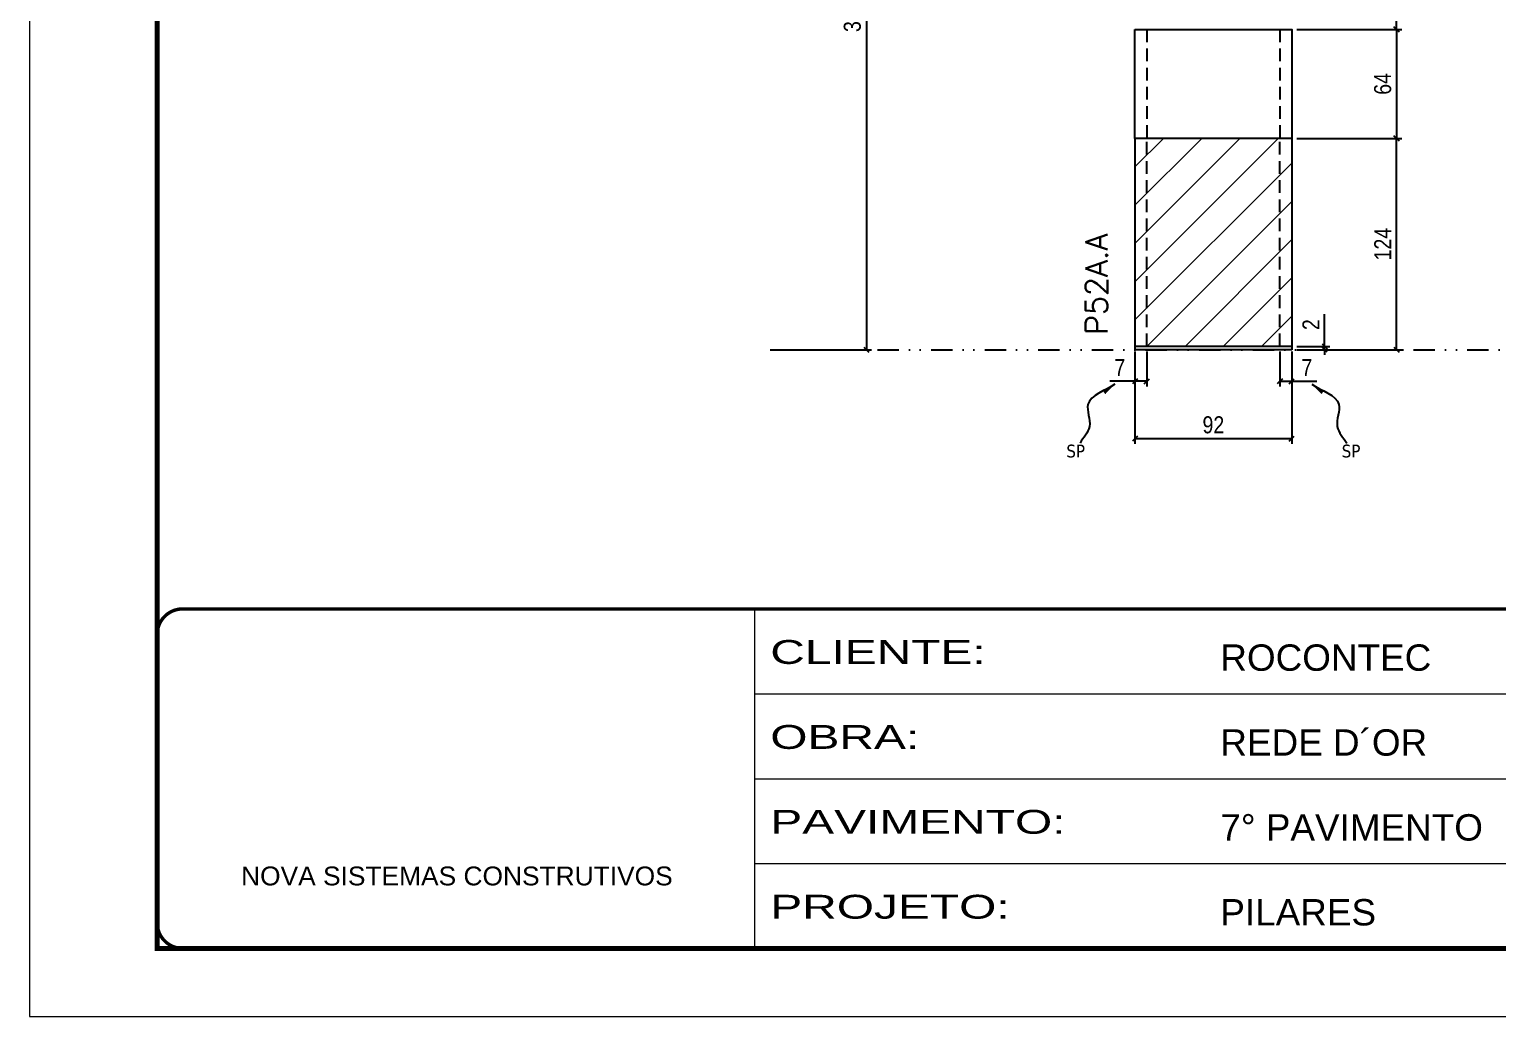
# Model space of a CAD drawing. Extents: x 28748 to 35002, y 14885 to 43501.
# Drawn here: x 30333 to 31195, y 33262 to 33841 of the extents above; entities that cross this region are included whole.
import ezdxf

# ---------------------------------------------------------------- set-up
doc = ezdxf.new("R2010")
doc.units = 0
for name, pattern in [('CONTINUO', [0]), ('DASHED', [0.75, 0.5, -0.25]), ('DIVIDE2', [0.625, 0.25, -0.125, 0, -0.125, 0, -0.125]), ('HIDDEN', [0.375, 0.25, -0.125])]:
    doc.linetypes.add(name, pattern=pattern)
for name, color, linetype in [('COTA', 241, 'Continuous'), ('Nível', 160, 'Continuous'), ('Painéis', 200, 'Continuous'), ('Romaneio', 10, 'Continuous'), ('Sarrafo de Pressão', 42, 'HIDDEN'), ('texto', 7, 'Continuous')]:
    doc.layers.add(name, color=color, linetype=linetype)
for name, color, linetype, lineweight in [('Folhas', 255, 'Continuous', 9), ('Hachura', 251, 'Continuous', 9), ('SARRAFO DE PRESSAO', 251, 'DASHED', 9), ('Texto Seção', 7, 'Continuous', 15)]:
    doc.layers.add(name, color=color, linetype=linetype, lineweight=lineweight)
doc.styles.add('ARIAL', font='arial.ttf')
doc.styles.add('COTA TECNICA', font='techl___.ttf', dxfattribs={"height": 10})
doc.styles.add('COTA TECNICA-50', font='techl___.ttf', dxfattribs={"height": 10})
doc.styles.add('REGUA-120', font='ROMANS.shx', dxfattribs={"height": 15})
doc.styles.get("Standard").update_dxf_attribs({"font": 'arial.ttf'})
doc.styles.add('Tecnologia', font='')
doc.styles.get('Tecnologia').set_extended_font_data('Forgotten Futurist')
doc.dimstyles.new('COTA PAINEL-50', dxfattribs={"dimtxt": 10, "dimasz": 3, "dimexe": 3, "dimexo": 3, "dimgap": 3, "dimtad": 1, "dimdec": 1, "dimzin": 12, "dimdsep": 46, "dimtxsty": 'COTA TECNICA-50', "dimblk1": 'OBLIQUE', "dimblk2": 'OBLIQUE', "dimsah": 1, "dimcen": 0.9, "dimclrd": 4, "dimclre": 4, "dimclrt": 240, "dimadec": 1, "dimazin": 3, "dimtfac": 1, "dimtdec": 1, "dimtmove": 0, "dimatfit": 3, "dimfxl": 1, "dimtolj": 1, "dimtzin": 12, "dimarcsym": 0})
doc.dimstyles.new('PAINEL', dxfattribs={"dimtxt": 10, "dimasz": 3, "dimexe": 3, "dimexo": 3, "dimgap": 3, "dimtad": 1, "dimdec": 1, "dimzin": 12, "dimdsep": 46, "dimtxsty": 'COTA TECNICA', "dimblk1": 'OBLIQUE', "dimblk2": 'OBLIQUE', "dimsah": 1, "dimcen": 0.9, "dimclrd": 4, "dimclre": 4, "dimclrt": 240, "dimadec": 1, "dimazin": 3, "dimtfac": 1, "dimtdec": 1, "dimtmove": 0, "dimatfit": 3, "dimfxl": 1, "dimtolj": 1, "dimtzin": 12, "dimarcsym": 0})
doc.dimstyles.get("Standard").update_dxf_attribs({"dimtxt": 0.18, "dimasz": 0.18, "dimexe": 0.18, "dimexo": 0.0625, "dimgap": 0.09, "dimtad": 0, "dimtih": 1, "dimtoh": 1, "dimdec": 4, "dimzin": 0, "dimdsep": 46, "dimtxsty": 'Standard', "dimcen": 0.09, "dimadec": 0, "dimazin": 0, "dimtfac": 1, "dimtdec": 4, "dimtofl": 0, "dimtmove": 0, "dimatfit": 3, "dimfxl": 1, "dimtolj": 1, "dimtzin": 0, "dimarcsym": 0})

# ---------------------------------------------------------------- blocks, each defined once
blk = doc.blocks.new('9999999999')
at = {"color": 30, "linetype": 'CONTINUO'}
for p, q in [((98564.56, 34230.21), (98564.56, 34429.45)), ((98564.56, 34379.64), (99583.98, 34379.64)), ((98564.56, 34329.83), (99487.98, 34329.83)), ((98564.56, 34280.02), (99487.98, 34280.02))]:
    blk.add_line(p, q, dxfattribs=at)
at = {"color": 30, "linetype": 'CONTINUO', "const_width": 2}
blk.add_lwpolyline([(99583.98, 34230.21), (99583.98, 34414.45, 0.414214), (99568.98, 34429.45), (98228.98, 34429.45, 0.414214), (98213.98, 34414.45), (98213.98, 34245.21, 0.414214), (98228.98, 34230.21), (99583.98, 34230.21)], format="xyb", dxfattribs=at)
at = {"layer": 'Folhas'}
blk.add_lwpolyline([(98138.98, 34190.21), (99623.98, 34190.21), (99623.98, 35240.21), (98138.98, 35240.21)], close=True, dxfattribs=at)
at = {"layer": 'Folhas', "color": 30, "const_width": 3}
blk.add_lwpolyline([(98213.98, 34230.21), (99583.98, 34230.21), (99583.98, 35200.21), (98213.98, 35200.21)], close=True, dxfattribs=at)
at = {"color": 7, "linetype": 'Continuous', "ltscale": 5, "style": 'ARIAL'}
for s, height, p in [('ROCONTEC', 15.483, (98837.68, 34393.13)), ('REDE D´OR', 15.483, (98837.68, 34343.32)), ('7° PAVIMENTO', 15.4829, (98837.68, 34293.51)), ('NOVA SISTEMAS CONSTRUTIVOS', 11.0592, (98263.19, 34267.21)), ('PILARES', 15.483, (98837.68, 34243.7))]:
    blk.add_text(s, height=height, dxfattribs=at).set_placement(p)
at = {"layer": 'Folhas', "color": 7, "style": 'Tecnologia', "width": 1.5}
for s, p in [('CLIENTE:', (98573.65, 34397.17)), ('OBRA:', (98573.65, 34347.31)), ('PAVIMENTO:', (98573.65, 34297.5)), ('PROJETO:', (98573.65, 34247.69))]:
    blk.add_text(s, height=14, dxfattribs=at).set_placement(p)
blk = doc.blocks.new('_Oblique')
at = {"color": 0, "linetype": 'ByBlock', "lineweight": -2}
blk.add_line((-0.5, -0.5), (0.5, 0.5), dxfattribs=at)
blk = doc.blocks.new('*D2052')
at = {"layer": 'COTA', "color": 4, "linetype": 'ByBlock', "lineweight": -2, "transparency": 16777216}
for p, q in [((30771, 34045.43), (30827.42, 34045.43)), ((30824.42, 34045.43), (30824.42, 33653.43)), ((30771, 33653.43), (30827.42, 33653.43))]:
    blk.add_line(p, q, dxfattribs=at)
at = {"layer": 'Defpoints', "color": 0, "linetype": 'ByBlock', "transparency": 16777216}
for p in [(30768, 34045.43), (30768, 33653.43), (30824.42, 33653.43)]:
    blk.add_point(p, dxfattribs=at)
at = {"layer": 'COTA', "color": 4, "linetype": 'ByBlock', "lineweight": -2, "transparency": 16777216, "xscale": 3, "yscale": 3, "zscale": 3}
for p, rotation in [((30824.42, 34045.43), 90), ((30824.42, 33653.43), 270)]:
    blk.add_blockref('_Oblique', p, dxfattribs=dict(at, rotation=rotation))
at = {"layer": 'COTA', "color": 240, "linetype": 'ByBlock', "transparency": 16777216, "insert": (30816.17, 33849.43), "char_height": 10, "attachment_point": 5, "rotation": 90, "style": 'COTA TECNICA'}
blk.add_mtext('\\A1;392', dxfattribs=at)
blk = doc.blocks.new('*D1321')
at = {"layer": 'COTA', "color": 4, "lineweight": -2, "transparency": 16777216}
for p, q in [((30981.95, 33652.43), (30981.95, 33598.25)), ((31073.95, 33652.43), (31073.95, 33598.25)), ((31073.95, 33601.25), (30981.95, 33601.25))]:
    blk.add_line(p, q, dxfattribs=at)
at = {"layer": 'Defpoints', "color": 0, "transparency": 16777216}
for p in [(30981.95, 33655.43), (31073.95, 33655.43), (30981.95, 33601.25)]:
    blk.add_point(p, dxfattribs=at)
at = {"layer": 'COTA', "color": 4, "lineweight": -2, "transparency": 16777216, "xscale": 3, "yscale": 3, "zscale": 3, "rotation": 180}
blk.add_blockref('_Oblique', (30981.95, 33601.25), dxfattribs=at)
at = {"layer": 'COTA', "color": 4, "lineweight": -2, "transparency": 16777216, "xscale": 3, "yscale": 3, "zscale": 3}
blk.add_blockref('_Oblique', (31073.95, 33601.25), dxfattribs=at)
at = {"layer": 'COTA', "color": 240, "transparency": 16777216, "insert": (31027.95, 33609.34), "char_height": 10, "attachment_point": 5, "style": 'COTA TECNICA'}
blk.add_mtext('\\A1;92', dxfattribs=at)
blk = doc.blocks.new('*D1322')
at = {"layer": 'COTA', "color": 4, "lineweight": -2, "transparency": 16777216}
for p, q in [((30981.95, 33650.43), (30981.95, 33631.92)), ((30988.95, 33652.43), (30988.95, 33631.92)), ((30981.95, 33634.92), (30967.22, 33634.92)), ((30988.95, 33634.92), (30981.95, 33634.92))]:
    blk.add_line(p, q, dxfattribs=at)
at = {"layer": 'Defpoints', "color": 0, "transparency": 16777216}
for p in [(30988.95, 33655.43), (30981.95, 33653.43), (30981.95, 33634.92)]:
    blk.add_point(p, dxfattribs=at)
at = {"layer": 'COTA', "color": 4, "lineweight": -2, "transparency": 16777216, "xscale": 3, "yscale": 3, "zscale": 3, "rotation": 180}
blk.add_blockref('_Oblique', (30981.95, 33634.92), dxfattribs=at)
at = {"layer": 'COTA', "color": 4, "lineweight": -2, "transparency": 16777216, "xscale": 3, "yscale": 3, "zscale": 3}
blk.add_blockref('_Oblique', (30988.95, 33634.92), dxfattribs=at)
at = {"layer": 'COTA', "color": 240, "transparency": 16777216, "insert": (30973.09, 33642.99), "char_height": 10, "attachment_point": 5, "style": 'COTA TECNICA-50'}
blk.add_mtext('\\A1;7', dxfattribs=at)
blk = doc.blocks.new('*D1323')
at = {"layer": 'COTA', "color": 4, "lineweight": -2, "transparency": 16777216}
for p, q in [((31066.95, 33652.43), (31066.95, 33631.92)), ((31073.95, 33650.43), (31073.95, 33631.92)), ((31066.95, 33634.92), (31073.95, 33634.92)), ((31073.95, 33634.92), (31088.68, 33634.92))]:
    blk.add_line(p, q, dxfattribs=at)
at = {"layer": 'Defpoints', "color": 0, "transparency": 16777216}
for p in [(31066.95, 33655.43), (31073.95, 33653.43), (31073.95, 33634.92)]:
    blk.add_point(p, dxfattribs=at)
at = {"layer": 'COTA', "color": 4, "lineweight": -2, "transparency": 16777216, "xscale": 3, "yscale": 3, "zscale": 3, "rotation": 180}
blk.add_blockref('_Oblique', (31066.95, 33634.92), dxfattribs=at)
at = {"layer": 'COTA', "color": 4, "lineweight": -2, "transparency": 16777216, "xscale": 3, "yscale": 3, "zscale": 3}
blk.add_blockref('_Oblique', (31073.95, 33634.92), dxfattribs=at)
at = {"layer": 'COTA', "color": 240, "transparency": 16777216, "insert": (31082.82, 33642.99), "char_height": 10, "attachment_point": 5, "style": 'COTA TECNICA-50'}
blk.add_mtext('\\A1;7', dxfattribs=at)
blk = doc.blocks.new('*D1324')
at = {"layer": 'Defpoints', "color": 0, "linetype": 'ByBlock', "transparency": 16777216}
for p in [(31073.95, 33777.43), (31135.42, 33777.43), (31073.95, 33653.43)]:
    blk.add_point(p, dxfattribs=at)
at = {"layer": 'Romaneio', "color": 4, "linetype": 'ByBlock', "lineweight": -2, "transparency": 16777216}
for p, q in [((31076.95, 33777.43), (31138.42, 33777.43)), ((31135.42, 33653.43), (31135.42, 33777.43)), ((31076.95, 33653.43), (31138.42, 33653.43))]:
    blk.add_line(p, q, dxfattribs=at)
at = {"layer": 'Romaneio', "color": 4, "linetype": 'ByBlock', "lineweight": -2, "transparency": 16777216, "xscale": 3, "yscale": 3, "zscale": 3}
for p, rotation in [((31135.42, 33777.43), 90), ((31135.42, 33653.43), 270)]:
    blk.add_blockref('_Oblique', p, dxfattribs=dict(at, rotation=rotation))
at = {"layer": 'Romaneio', "color": 240, "linetype": 'ByBlock', "transparency": 16777216, "insert": (31127.34, 33715.43), "char_height": 10, "attachment_point": 5, "rotation": 90, "style": 'COTA TECNICA'}
blk.add_mtext('\\A1;124', dxfattribs=at)
blk = doc.blocks.new('*D1325')
at = {"layer": 'COTA', "color": 4, "lineweight": -2, "transparency": 16777216}
for p, q in [((31093.21, 33655.43), (31093.21, 33674.23)), ((31076.95, 33655.43), (31096.21, 33655.43)), ((31093.21, 33653.43), (31093.21, 33655.43)), ((31076.95, 33653.43), (31096.21, 33653.43)), ((31093.21, 33653.43), (31093.21, 33650.43))]:
    blk.add_line(p, q, dxfattribs=at)
at = {"layer": 'Defpoints', "color": 0, "transparency": 16777216}
for p in [(31073.95, 33655.43), (31073.95, 33653.43), (31093.21, 33653.43)]:
    blk.add_point(p, dxfattribs=at)
at = {"layer": 'COTA', "color": 4, "lineweight": -2, "transparency": 16777216, "xscale": 3, "yscale": 3, "zscale": 3}
for p, rotation in [((31093.21, 33655.43), 270), ((31093.21, 33653.43), 90)]:
    blk.add_blockref('_Oblique', p, dxfattribs=dict(at, rotation=rotation))
at = {"layer": 'COTA', "color": 240, "transparency": 16777216, "insert": (31085.21, 33668.17), "char_height": 10, "attachment_point": 5, "rotation": 90, "style": 'COTA TECNICA-50'}
blk.add_mtext('\\A1;2', dxfattribs=at)
blk = doc.blocks.new('*D2053')
at = {"layer": 'COTA', "color": 4, "linetype": 'ByBlock', "lineweight": -2, "transparency": 16777216}
for p, q in [((31065.95, 33956.43), (31138.42, 33956.43)), ((31135.42, 33841.43), (31135.42, 33956.43)), ((31076.95, 33841.43), (31138.42, 33841.43))]:
    blk.add_line(p, q, dxfattribs=at)
at = {"layer": 'Defpoints', "color": 0, "linetype": 'ByBlock', "transparency": 16777216}
for p in [(31062.95, 33956.43), (31135.42, 33956.43), (31073.95, 33841.43)]:
    blk.add_point(p, dxfattribs=at)
at = {"layer": 'COTA', "color": 4, "linetype": 'ByBlock', "lineweight": -2, "transparency": 16777216, "xscale": 3, "yscale": 3, "zscale": 3}
for p, rotation in [((31135.42, 33956.43), 90), ((31135.42, 33841.43), 270)]:
    blk.add_blockref('_Oblique', p, dxfattribs=dict(at, rotation=rotation))
at = {"layer": 'COTA', "color": 240, "linetype": 'ByBlock', "transparency": 16777216, "insert": (31127.31, 33898.93), "char_height": 10, "attachment_point": 5, "rotation": 90, "style": 'COTA TECNICA'}
blk.add_mtext('\\A1;115', dxfattribs=at)
blk = doc.blocks.new('*D2513')
at = {"layer": 'COTA', "color": 4, "lineweight": -2, "transparency": 16777216}
for p, q in [((31076.95, 33841.43), (31138.42, 33841.43)), ((31135.42, 33841.43), (31135.42, 33777.43)), ((31076.95, 33777.43), (31138.42, 33777.43))]:
    blk.add_line(p, q, dxfattribs=at)
at = {"layer": 'Defpoints', "color": 0, "transparency": 16777216}
for p in [(31073.95, 33841.43), (31073.95, 33777.43), (31135.42, 33777.43)]:
    blk.add_point(p, dxfattribs=at)
at = {"layer": 'COTA', "color": 4, "lineweight": -2, "transparency": 16777216, "xscale": 3, "yscale": 3, "zscale": 3}
for p, rotation in [((31135.42, 33841.43), 90), ((31135.42, 33777.43), 270)]:
    blk.add_blockref('_Oblique', p, dxfattribs=dict(at, rotation=rotation))
at = {"layer": 'COTA', "color": 240, "transparency": 16777216, "insert": (31127.31, 33809.43), "char_height": 10, "attachment_point": 5, "rotation": 90, "style": 'COTA TECNICA'}
blk.add_mtext('\\A1;64', dxfattribs=at)

msp = doc.modelspace()

# ---------------------------------------------------------------- hatches: boundary and pattern name
at = {"layer": 'Hachura'}
h = msp.add_hatch(dxfattribs=at)
h.set_pattern_fill('ANSI31', color=256, scale=5)
h.set_pattern_definition([(45, (24200.809, 45905.486), (-11.22532, 11.22532), [])])
h.paths.add_polyline_path([(30981.95, 33777.43), (30981.95, 33655.43), (31073.95, 33655.43), (31073.95, 33777.43)])

# ---------------------------------------------------------------- linework, layer by layer
at = {"layer": 'Nível', "color": 4, "linetype": 'DIVIDE2', "ltscale": 50}
msp.add_line((30768, 33653.43), (31778.34, 33653.43), dxfattribs=at)
at = {"layer": 'Painéis', "linetype": 'ByBlock'}
for p, q in [((30981.95, 33777.43), (30981.95, 33653.43)), ((31073.95, 33777.43), (31073.95, 33653.43)), ((31073.95, 33655.43), (30981.95, 33655.43)), ((31073.95, 33653.43), (30981.95, 33653.43))]:
    msp.add_line(p, q, dxfattribs=at)
at = {"layer": 'Painéis'}
msp.add_lwpolyline([(30981.95, 33841.43), (31073.95, 33841.43), (31073.95, 33777.43), (30981.95, 33777.43)], close=True, dxfattribs=at)
at = {"layer": 'Sarrafo de Pressão', "ltscale": 30}
for p, q in [((30988.95, 33841.43), (30988.95, 33777.43)), ((31066.95, 33841.43), (31066.95, 33777.43)), ((30988.95, 33655.43), (30988.95, 33777.43)), ((31066.95, 33655.43), (31066.95, 33777.43))]:
    msp.add_line(p, q, dxfattribs=at)

# ---------------------------------------------------------------- block references
at = {"layer": 'SARRAFO DE PRESSAO', "color": 6, "linetype": 'ByBlock'}
msp.add_blockref('9999999999', (-67805.64, -928.06), dxfattribs=at)

# ---------------------------------------------------------------- texts
at = {"layer": 'texto', "color": 0, "char_height": 7.5, "attachment_point": 5}
for insert in [(30947.18, 33593.94), (31108.73, 33593.94)]:
    msp.add_mtext('{\\fTahoma|b0|i0|c0|p34;\\C4;SP}', dxfattribs=dict(at, insert=insert))
at = {"layer": 'Texto Seção', "style": 'REGUA-120'}
msp.add_text('P52A.A', height=13, rotation=90, dxfattribs=at).set_placement((30965.88, 33662.06))

# ---------------------------------------------------------------- dimensions: what is measured, and where the dimension line sits
at = {"layer": 'COTA', "linetype": 'ByBlock'}
for base, p1, p2, picture, middle in [((30824.42, 33653.43), (30768, 34045.43), (30768, 33653.43), '*D2052', (30816.17, 33849.43)), ((31135.42, 33956.43), (31073.95, 33841.43), (31062.95, 33956.43), '*D2053', (31127.31, 33898.93))]:
    dim = msp.add_linear_dim(base=base, p1=p1, p2=p2, angle=90, dimstyle='PAINEL', dxfattribs=at)
    dim.commit()
    dim.dimension.update_dxf_attribs({"geometry": picture, "text_midpoint": middle})
at = {"layer": 'COTA'}
for base, p1, p2, angle, dimstyle, picture, middle in [((31135.42, 33777.43), (31073.95, 33841.43), (31073.95, 33777.43), 90, 'PAINEL', '*D2513', (31127.31, 33809.43)), ((30981.95, 33634.92), (30988.95, 33655.43), (30981.95, 33653.43), 180, 'COTA PAINEL-50', '*D1322', (30973.09, 33642.99))]:
    dim = msp.add_linear_dim(base=base, p1=p1, p2=p2, angle=angle, dimstyle=dimstyle, dxfattribs=at)
    dim.commit()
    dim.dimension.update_dxf_attribs({"geometry": picture, "text_midpoint": middle})
dim = msp.add_linear_dim(base=(31093.21, 33653.43), p1=(31073.95, 33655.43), p2=(31073.95, 33653.43), angle=90, dimstyle='COTA PAINEL-50', dxfattribs=at)
dim.commit()
dim.dimension.update_dxf_attribs({"geometry": '*D1325', "text_midpoint": (31093.21, 33668.17), "dimtype": 160})
dim = msp.add_linear_dim(base=(30981.95, 33601.25), p1=(31073.95, 33655.43), p2=(30981.95, 33655.43), angle=180, dimstyle='PAINEL', override={"dimarcsym": 2}, dxfattribs=at)
dim.commit()
dim.dimension.update_dxf_attribs({"geometry": '*D1321', "text_midpoint": (31027.95, 33609.34)})
dim = msp.add_linear_dim(base=(31073.95, 33634.92), p1=(31066.95, 33655.43), p2=(31073.95, 33653.43), dimstyle='COTA PAINEL-50', dxfattribs=at)
dim.commit()
dim.dimension.update_dxf_attribs({"geometry": '*D1323', "text_midpoint": (31082.82, 33642.99)})
at = {"layer": 'Romaneio', "linetype": 'ByBlock'}
dim = msp.add_aligned_dim(p1=(31073.95, 33653.43), p2=(31073.95, 33777.43), distance=-61.46, dimstyle='PAINEL', dxfattribs=at)
dim.commit()
dim.dimension.update_dxf_attribs({"geometry": '*D1324', "text_midpoint": (31127.34, 33715.43)})

# ---------------------------------------------------------------- leaders
at = {"layer": 'COTA', "path_type": 1}
for points in [[(30970.12, 33633.25), (30954.34, 33621.41), (30955.26, 33608.4), (30949.71, 33598.62)], [(31085.78, 33633.25), (31101.57, 33621.41), (31100.64, 33608.4), (31106.19, 33598.62)]]:
    msp.add_leader(points, dimstyle='Standard', override={"dimasz": 8}, dxfattribs=at)

doc.saveas('drawing.dxf')
